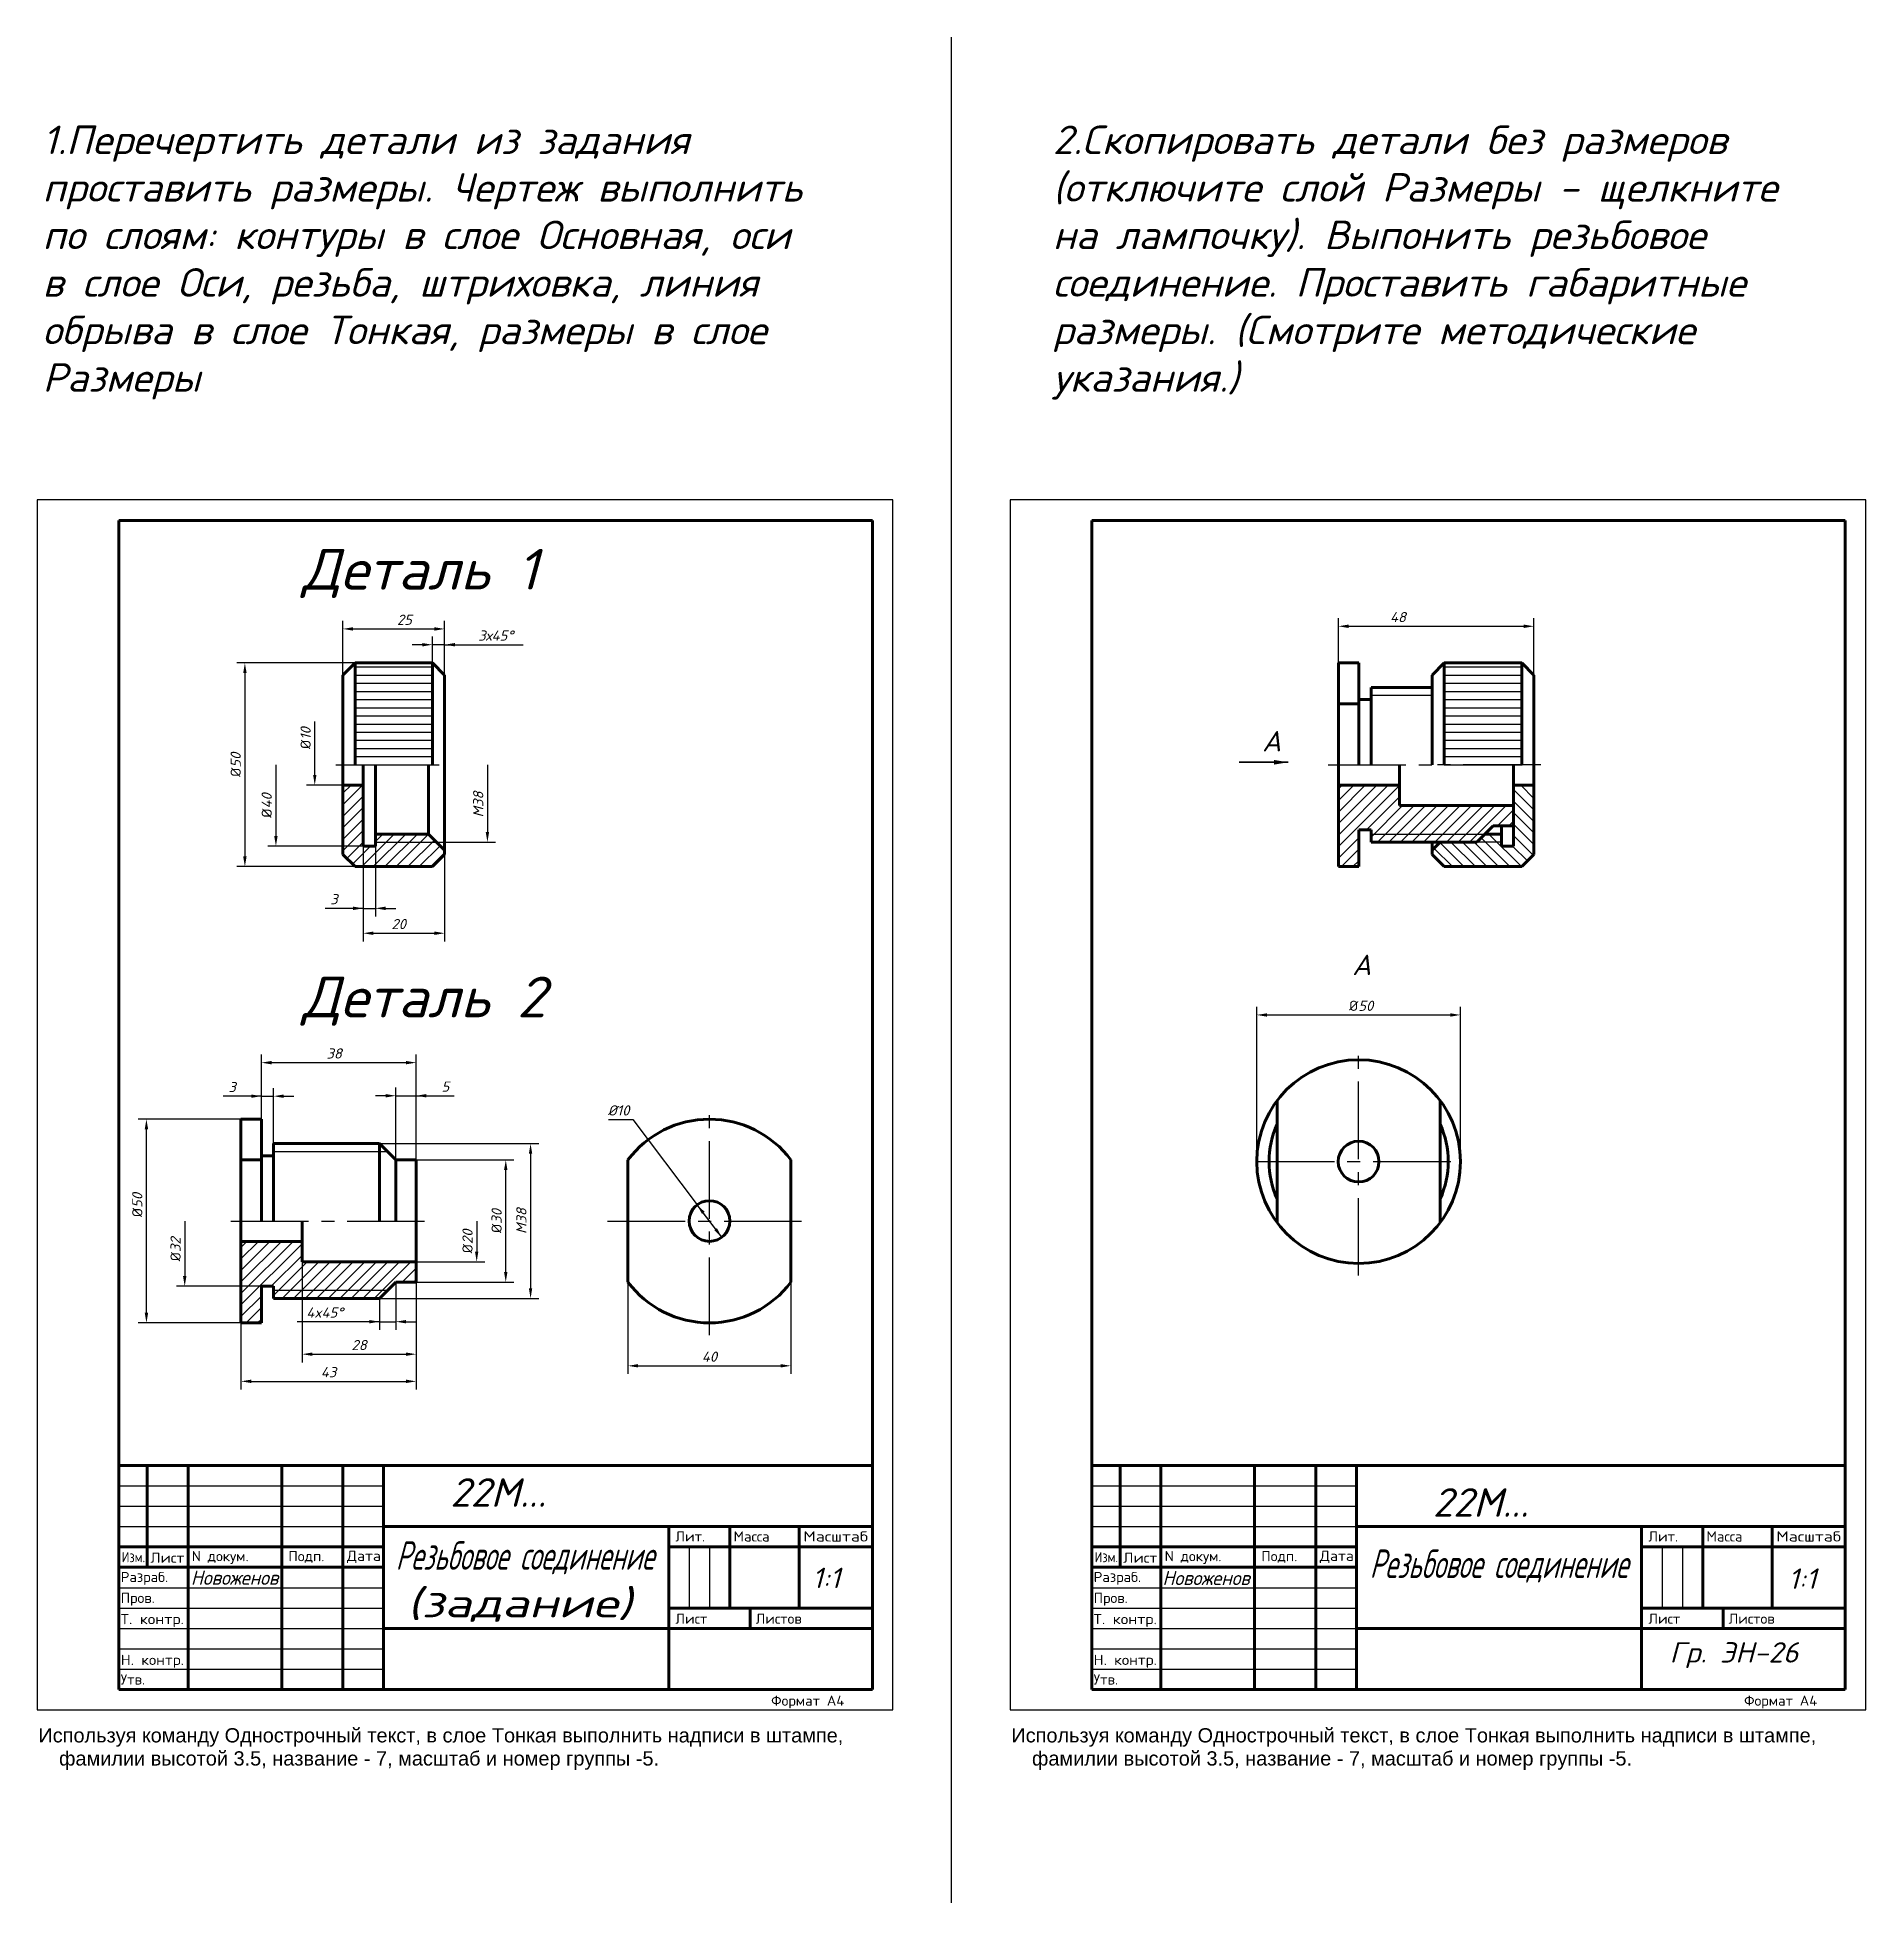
# Model space of a CAD drawing. Header units: millimetres. Extents: x 0 to 449, y -47 to 411.
import ezdxf
from ezdxf.enums import TextEntityAlignment as Align

# ---------------------------------------------------------------- set-up
doc = ezdxf.new("R2010")
doc.units = ezdxf.units.MM
doc.linetypes.add('CENTER2', pattern=[28.575, 19.05, -3.175, 3.175, -3.175])
for name, color, linetype, lineweight in [('Оси', 2, 'CENTER2', 30), ('Основная', 3, 'Continuous', 80), ('Размеры', 6, 'Continuous', 30), ('Тонкая', 1, 'Continuous', 30)]:
    doc.layers.add(name, color=color, linetype=linetype, lineweight=lineweight)
doc.styles.add('15', font='simplex.shx', dxfattribs={"oblique": 15})
doc.styles.get("Standard").update_dxf_attribs({"font": 'arial.ttf'})
doc.styles.add('наклон', font='simplex.shx', dxfattribs={"oblique": 15})
doc.styles.add('прям', font='simplex.shx')
doc.dimstyles.new('123', dxfattribs={"dimtxt": 2.5, "dimasz": 3.5, "dimexe": 2, "dimexo": 0, "dimgap": 1, "dimtad": 1, "dimtxsty": '15', "dimcen": 2.5, "dimadec": 0, "dimazin": 0, "dimtfac": 1, "dimtmove": 0, "dimatfit": 2, "dimfxl": 1, "dimarcsym": 0})
doc.dimstyles.new('разм', dxfattribs={"dimtxt": 2.5, "dimasz": 2.5, "dimexe": 2, "dimexo": 0, "dimgap": 1, "dimtad": 1, "dimdec": 1, "dimtxsty": 'наклон', "dimcen": 2.5, "dimadec": 0, "dimazin": 0, "dimtfac": 1, "dimtdec": 1, "dimtmove": 0, "dimatfit": 2, "dimfxl": 1, "dimarcsym": 0})
doc.dimstyles.new('разм$3', dxfattribs={"dimtxt": 2.5, "dimasz": 2.5, "dimexe": 2, "dimexo": 0, "dimgap": 1, "dimtad": 1, "dimtoh": 1, "dimdec": 1, "dimtxsty": 'наклон', "dimcen": 2.5, "dimadec": 0, "dimazin": 0, "dimtfac": 1, "dimtdec": 1, "dimtmove": 0, "dimatfit": 2, "dimfxl": 1, "dimarcsym": 0})

# ---------------------------------------------------------------- blocks, each defined once
blk = doc.blocks.new('*D4')
at = {"layer": 'Defpoints', "color": 0}
for p in [(100, 265.35), (75, 254), (100, 254)]:
    blk.add_point(p, dxfattribs=at)
at = {"layer": 'Размеры', "color": 0, "lineweight": -2}
for p, q in [((75, 254), (75, 267.35)), ((100, 254), (100, 267.35)), ((77.5, 265.35), (97.5, 265.35))]:
    blk.add_line(p, q, dxfattribs=at)
at = {"layer": 'Размеры', "color": 0}
for points in [[(77.5, 265.76), (77.5, 264.93), (75, 265.35)], [(97.5, 264.93), (97.5, 265.76), (100, 265.35)]]:
    blk.add_solid(points, dxfattribs=at)
at = {"layer": 'Размеры', "color": 0, "insert": (90.12, 267.6), "char_height": 2.5, "attachment_point": 5, "style": 'наклон'}
blk.add_mtext('25', dxfattribs=at)
blk = doc.blocks.new('*D8')
at = {"layer": 'Defpoints', "color": 0}
for p in [(97, 261.47), (97, 257), (100, 254)]:
    blk.add_point(p, dxfattribs=at)
at = {"layer": 'Размеры', "color": 0, "lineweight": -2}
for p, q in [((94.5, 261.47), (92, 261.47)), ((97, 257), (97, 263.47)), ((100, 261.47), (97, 261.47)), ((100, 254), (100, 263.47)), ((100, 261.47), (119.31, 261.47)), ((102.5, 261.47), (105, 261.47))]:
    blk.add_line(p, q, dxfattribs=at)
at = {"layer": 'Размеры', "color": 0}
for points in [[(94.5, 261.05), (94.5, 261.88), (97, 261.47)], [(102.5, 261.88), (102.5, 261.05), (100, 261.47)]]:
    blk.add_solid(points, dxfattribs=at)
at = {"layer": 'Размеры', "color": 0, "insert": (112.55, 263.72), "char_height": 2.5, "attachment_point": 5, "style": 'наклон'}
blk.add_mtext('3х45%%d', dxfattribs=at)
blk = doc.blocks.new('*D11')
at = {"layer": 'Defpoints', "color": 0}
for p in [(78, 257), (50.96, 207), (78, 207)]:
    blk.add_point(p, dxfattribs=at)
at = {"layer": 'Размеры', "color": 0, "lineweight": -2}
for p, q in [((78, 257), (48.96, 257)), ((50.96, 254.5), (50.96, 209.5)), ((78, 207), (48.96, 207))]:
    blk.add_line(p, q, dxfattribs=at)
at = {"layer": 'Размеры', "color": 0}
for points in [[(51.38, 254.5), (50.54, 254.5), (50.96, 257)], [(50.54, 209.5), (51.38, 209.5), (50.96, 207)]]:
    blk.add_solid(points, dxfattribs=at)
at = {"layer": 'Размеры', "color": 0, "insert": (48.71, 232), "char_height": 2.5, "attachment_point": 5, "rotation": 90, "style": 'наклон'}
blk.add_mtext('{\\Q0;%%C}50', dxfattribs=at)
blk = doc.blocks.new('*D13')
at = {"layer": 'Defpoints', "color": 0}
for p in [(68.11, 232), (75, 232), (75, 227)]:
    blk.add_point(p, dxfattribs=at)
at = {"layer": 'Размеры', "color": 0, "lineweight": -2}
for p, q in [((68.11, 232), (68.11, 242.59)), ((68.11, 229.5), (68.11, 232)), ((75, 227), (66.11, 227))]:
    blk.add_line(p, q, dxfattribs=at)
at = {"layer": 'Размеры', "color": 0}
blk.add_solid([(67.7, 229.5), (68.53, 229.5), (68.11, 227)], dxfattribs=at)
at = {"layer": 'Размеры', "color": 0, "insert": (65.86, 238.54), "char_height": 2.5, "attachment_point": 5, "rotation": 90, "style": 'наклон'}
blk.add_mtext('{\\Q0;%%C}10', dxfattribs=at)
blk = doc.blocks.new('_None')
blk = doc.blocks.new('*D14')
at = {"layer": 'Defpoints', "color": 0}
for p in [(80, 232), (58.57, 212), (80, 212)]:
    blk.add_point(p, dxfattribs=at)
at = {"layer": 'Размеры', "color": 0, "lineweight": -2}
for p, q in [((58.57, 232), (58.57, 214.5)), ((80, 212), (56.57, 212))]:
    blk.add_line(p, q, dxfattribs=at)
at = {"layer": 'Размеры', "color": 0}
blk.add_solid([(58.16, 214.5), (58.99, 214.5), (58.57, 212)], dxfattribs=at)
at = {"layer": 'Размеры', "color": 0, "insert": (56.32, 222), "char_height": 2.5, "attachment_point": 5, "rotation": 90, "style": 'наклон'}
blk.add_mtext('{\\Q0;%%C}40', dxfattribs=at)
blk = doc.blocks.new('*D20')
at = {"layer": 'Defpoints', "color": 0}
for p in [(80, 212), (83, 212), (83, 196.76)]:
    blk.add_point(p, dxfattribs=at)
at = {"layer": 'Размеры', "color": 0, "lineweight": -2}
for p, q in [((80, 212), (80, 194.76)), ((83, 212), (83, 194.76)), ((80, 196.76), (70.66, 196.76)), ((77.5, 196.76), (75, 196.76)), ((80, 196.76), (83, 196.76)), ((85.5, 196.76), (88, 196.76))]:
    blk.add_line(p, q, dxfattribs=at)
at = {"layer": 'Размеры', "color": 0}
for points in [[(77.5, 196.34), (77.5, 197.18), (80, 196.76)], [(85.5, 197.18), (85.5, 196.34), (83, 196.76)]]:
    blk.add_solid(points, dxfattribs=at)
at = {"layer": 'Размеры', "color": 0, "insert": (72.83, 199.01), "char_height": 2.5, "attachment_point": 5, "style": 'наклон'}
blk.add_mtext('3', dxfattribs=at)
blk = doc.blocks.new('*D23')
at = {"layer": 'Defpoints', "color": 0}
for p in [(80, 212), (100, 212), (100, 190.65)]:
    blk.add_point(p, dxfattribs=at)
at = {"layer": 'Размеры', "color": 0, "lineweight": -2}
for p, q in [((80, 212), (80, 188.65)), ((100, 212), (100, 188.65)), ((82.5, 190.65), (97.5, 190.65))]:
    blk.add_line(p, q, dxfattribs=at)
at = {"layer": 'Размеры', "color": 0}
for points in [[(82.5, 191.06), (82.5, 190.23), (80, 190.65)], [(97.5, 190.23), (97.5, 191.06), (100, 190.65)]]:
    blk.add_solid(points, dxfattribs=at)
at = {"layer": 'Размеры', "color": 0, "insert": (88.71, 192.9), "char_height": 2.5, "attachment_point": 5, "style": 'наклон'}
blk.add_mtext('20', dxfattribs=at)
blk = doc.blocks.new('*D26')
at = {"layer": 'Defpoints', "color": 0}
for p in [(97, 232), (97, 213), (110.49, 213)]:
    blk.add_point(p, dxfattribs=at)
at = {"layer": 'Размеры', "color": 0, "lineweight": -2}
for p, q in [((110.49, 232), (110.49, 215.5)), ((97, 213), (112.49, 213))]:
    blk.add_line(p, q, dxfattribs=at)
at = {"layer": 'Размеры', "color": 0}
blk.add_solid([(110.08, 215.5), (110.91, 215.5), (110.49, 213)], dxfattribs=at)
at = {"layer": 'Размеры', "color": 0, "insert": (108.24, 222.26), "char_height": 2.5, "attachment_point": 5, "rotation": 90, "style": 'наклон'}
blk.add_mtext('M38', dxfattribs=at)
blk = doc.blocks.new('*D34')
at = {"layer": 'Defpoints', "color": 0}
for p in [(26.79, 145), (50, 145), (50, 95)]:
    blk.add_point(p, dxfattribs=at)
at = {"layer": 'Размеры', "color": 0, "lineweight": -2}
for p, q in [((50, 145), (24.79, 145)), ((26.79, 97.5), (26.79, 142.5)), ((50, 95), (24.79, 95))]:
    blk.add_line(p, q, dxfattribs=at)
at = {"layer": 'Размеры', "color": 0}
for points in [[(27.21, 142.5), (26.37, 142.5), (26.79, 145)], [(26.37, 97.5), (27.21, 97.5), (26.79, 95)]]:
    blk.add_solid(points, dxfattribs=at)
at = {"layer": 'Размеры', "color": 0, "insert": (24.54, 123.93), "char_height": 2.5, "attachment_point": 5, "rotation": 90, "style": 'наклон'}
blk.add_mtext('{\\Q0;%%C}50', dxfattribs=at)
blk = doc.blocks.new('*D40')
at = {"layer": 'Defpoints', "color": 0}
for p in [(50, 120), (36.19, 104), (55, 104)]:
    blk.add_point(p, dxfattribs=at)
at = {"layer": 'Размеры', "color": 0, "lineweight": -2}
for p, q in [((36.19, 120), (36.19, 106.5)), ((55, 104), (34.19, 104))]:
    blk.add_line(p, q, dxfattribs=at)
at = {"layer": 'Размеры', "color": 0}
blk.add_solid([(35.77, 106.5), (36.61, 106.5), (36.19, 104)], dxfattribs=at)
at = {"layer": 'Размеры', "color": 0, "insert": (33.94, 113.06), "char_height": 2.5, "attachment_point": 5, "rotation": 90, "style": 'наклон'}
blk.add_mtext('{\\Q0;%%C}32', dxfattribs=at)
blk = doc.blocks.new('*D43')
at = {"layer": 'Defpoints', "color": 0}
for p in [(93, 158.88), (55, 145), (93, 135)]:
    blk.add_point(p, dxfattribs=at)
at = {"layer": 'Размеры', "color": 0, "lineweight": -2}
for p, q in [((55, 145), (55, 160.88)), ((93, 135), (93, 160.88)), ((57.5, 158.88), (90.5, 158.88))]:
    blk.add_line(p, q, dxfattribs=at)
at = {"layer": 'Размеры', "color": 0}
for points in [[(57.5, 159.3), (57.5, 158.46), (55, 158.88)], [(90.5, 158.46), (90.5, 159.3), (93, 158.88)]]:
    blk.add_solid(points, dxfattribs=at)
at = {"layer": 'Размеры', "color": 0, "insert": (72.88, 161.13), "char_height": 2.5, "attachment_point": 5, "style": 'наклон'}
blk.add_mtext('38', dxfattribs=at)
blk = doc.blocks.new('*D46')
at = {"layer": 'Defpoints', "color": 0}
for p in [(58, 150.65), (55, 136), (58, 136)]:
    blk.add_point(p, dxfattribs=at)
at = {"layer": 'Размеры', "color": 0, "lineweight": -2}
for p, q in [((55, 136), (55, 152.65)), ((58, 136), (58, 152.65)), ((55, 150.65), (45.66, 150.65)), ((52.5, 150.65), (50, 150.65)), ((55, 150.65), (58, 150.65)), ((60.5, 150.65), (63, 150.65))]:
    blk.add_line(p, q, dxfattribs=at)
at = {"layer": 'Размеры', "color": 0}
for points in [[(52.5, 150.23), (52.5, 151.06), (55, 150.65)], [(60.5, 151.06), (60.5, 150.23), (58, 150.65)]]:
    blk.add_solid(points, dxfattribs=at)
at = {"layer": 'Размеры', "color": 0, "insert": (47.83, 152.9), "char_height": 2.5, "attachment_point": 5, "style": 'наклон'}
blk.add_mtext('3', dxfattribs=at)
blk = doc.blocks.new('*D49')
at = {"layer": 'Defpoints', "color": 0}
for p in [(93, 150.75), (88, 135), (93, 135)]:
    blk.add_point(p, dxfattribs=at)
at = {"layer": 'Размеры', "color": 0, "lineweight": -2}
for p, q in [((88, 135), (88, 152.75)), ((93, 135), (93, 152.75)), ((85.5, 150.75), (83, 150.75)), ((88, 150.75), (93, 150.75)), ((93, 150.75), (102.34, 150.75)), ((95.5, 150.75), (98, 150.75))]:
    blk.add_line(p, q, dxfattribs=at)
at = {"layer": 'Размеры', "color": 0}
for points in [[(85.5, 150.34), (85.5, 151.17), (88, 150.75)], [(95.5, 151.17), (95.5, 150.34), (93, 150.75)]]:
    blk.add_solid(points, dxfattribs=at)
at = {"layer": 'Размеры', "color": 0, "insert": (100.17, 153), "char_height": 2.5, "attachment_point": 5, "style": 'наклон'}
blk.add_mtext('5', dxfattribs=at)
blk = doc.blocks.new('*D50')
at = {"layer": 'Defpoints', "color": 0}
for p in [(93, 135), (115, 135), (93, 105)]:
    blk.add_point(p, dxfattribs=at)
at = {"layer": 'Размеры', "color": 0, "lineweight": -2}
for p, q in [((93, 135), (117, 135)), ((115, 107.5), (115, 132.5)), ((93, 105), (117, 105))]:
    blk.add_line(p, q, dxfattribs=at)
at = {"layer": 'Размеры', "color": 0}
for points in [[(115.42, 132.5), (114.58, 132.5), (115, 135)], [(114.58, 107.5), (115.42, 107.5), (115, 105)]]:
    blk.add_solid(points, dxfattribs=at)
at = {"layer": 'Размеры', "color": 0, "insert": (112.75, 120), "char_height": 2.5, "attachment_point": 5, "rotation": 90, "style": 'наклон'}
blk.add_mtext('{\\Q0;%%C}30', dxfattribs=at)
blk = doc.blocks.new('*D51')
at = {"layer": 'Defpoints', "color": 0}
for p in [(84, 139), (84, 101), (121.09, 101)]:
    blk.add_point(p, dxfattribs=at)
at = {"layer": 'Размеры', "color": 0, "lineweight": -2}
for p, q in [((84, 139), (123.09, 139)), ((121.09, 136.5), (121.09, 103.5)), ((84, 101), (123.09, 101))]:
    blk.add_line(p, q, dxfattribs=at)
at = {"layer": 'Размеры', "color": 0}
for points in [[(121.5, 136.5), (120.67, 136.5), (121.09, 139)], [(120.67, 103.5), (121.5, 103.5), (121.09, 101)]]:
    blk.add_solid(points, dxfattribs=at)
at = {"layer": 'Размеры', "color": 0, "insert": (118.84, 120), "char_height": 2.5, "attachment_point": 5, "rotation": 90, "style": 'наклон'}
blk.add_mtext('M38', dxfattribs=at)
blk = doc.blocks.new('*D52')
at = {"layer": 'Defpoints', "color": 0}
for p in [(93, 120), (93, 110), (107.86, 110)]:
    blk.add_point(p, dxfattribs=at)
at = {"layer": 'Размеры', "color": 0, "lineweight": -2}
for p, q in [((107.86, 120), (107.86, 112.5)), ((93, 110), (109.86, 110))]:
    blk.add_line(p, q, dxfattribs=at)
at = {"layer": 'Размеры', "color": 0}
blk.add_solid([(107.44, 112.5), (108.27, 112.5), (107.86, 110)], dxfattribs=at)
at = {"layer": 'Размеры', "color": 0, "insert": (105.61, 115), "char_height": 2.5, "attachment_point": 5, "rotation": 90, "style": 'наклон'}
blk.add_mtext('{\\Q0;%%C}20', dxfattribs=at)
blk = doc.blocks.new('*D53')
at = {"layer": 'Defpoints', "color": 0}
for p in [(93, 105), (50, 95), (93, 80.65)]:
    blk.add_point(p, dxfattribs=at)
at = {"layer": 'Размеры', "color": 0, "lineweight": -2}
for p, q in [((93, 105), (93, 78.65)), ((50, 95), (50, 78.65)), ((52.5, 80.65), (90.5, 80.65))]:
    blk.add_line(p, q, dxfattribs=at)
at = {"layer": 'Размеры', "color": 0}
for points in [[(52.5, 81.07), (52.5, 80.23), (50, 80.65)], [(90.5, 80.23), (90.5, 81.07), (93, 80.65)]]:
    blk.add_solid(points, dxfattribs=at)
at = {"layer": 'Размеры', "color": 0, "insert": (71.5, 82.9), "char_height": 2.5, "attachment_point": 5, "style": 'наклон'}
blk.add_mtext('43', dxfattribs=at)
blk = doc.blocks.new('*D54')
at = {"layer": 'Defpoints', "color": 0}
for p in [(65, 110), (93, 110), (93, 87.31)]:
    blk.add_point(p, dxfattribs=at)
at = {"layer": 'Размеры', "color": 0, "lineweight": -2}
for p, q in [((65, 110), (65, 85.31)), ((93, 110), (93, 85.31)), ((67.5, 87.31), (90.5, 87.31))]:
    blk.add_line(p, q, dxfattribs=at)
at = {"layer": 'Размеры', "color": 0}
for points in [[(67.5, 87.73), (67.5, 86.9), (65, 87.31)], [(90.5, 86.9), (90.5, 87.73), (93, 87.31)]]:
    blk.add_solid(points, dxfattribs=at)
at = {"layer": 'Размеры', "color": 0, "insert": (79, 89.56), "char_height": 2.5, "attachment_point": 5, "style": 'наклон'}
blk.add_mtext('28', dxfattribs=at)
blk = doc.blocks.new('*D55')
at = {"layer": 'Defpoints', "color": 0}
for p in [(84, 101), (88, 105), (88, 95.29)]:
    blk.add_point(p, dxfattribs=at)
at = {"layer": 'Размеры', "color": 0, "lineweight": -2}
for p, q in [((84, 101), (84, 93.29)), ((88, 105), (88, 93.29)), ((84, 95.29), (63.83, 95.29)), ((81.5, 95.29), (79, 95.29)), ((84, 95.29), (88, 95.29)), ((90.5, 95.29), (93, 95.29))]:
    blk.add_line(p, q, dxfattribs=at)
at = {"layer": 'Размеры', "color": 0}
for points in [[(81.5, 94.88), (81.5, 95.71), (84, 95.29)], [(90.5, 95.71), (90.5, 94.88), (88, 95.29)]]:
    blk.add_solid(points, dxfattribs=at)
at = {"layer": 'Размеры', "color": 0, "insert": (70.58, 97.54), "char_height": 2.5, "attachment_point": 5, "style": 'наклон'}
blk.add_mtext('4x45%%d', dxfattribs=at)
blk = doc.blocks.new('*D56')
at = {"layer": 'Размеры', "color": 0, "lineweight": -2}
for p, q in [((140.2, 144.9), (146.17, 144.9)), ((146.17, 144.9), (161.98, 123.99)), ((168.02, 116.01), (161.98, 123.99)), ((168.02, 116.01), (163.49, 121.99))]:
    blk.add_line(p, q, dxfattribs=at)
at = {"layer": 'Размеры', "color": 0}
for points in [[(163.82, 122.25), (163.16, 121.74), (161.98, 123.99)], [(166.18, 117.75), (166.84, 118.26), (168.02, 116.01)]]:
    blk.add_solid(points, dxfattribs=at)
at = {"layer": 'Размеры', "color": 0, "insert": (142.69, 147.15), "char_height": 2.5, "attachment_point": 5, "style": 'наклон'}
blk.add_mtext('%%c10', dxfattribs=at)
blk = doc.blocks.new('*D58')
at = {"layer": 'Defpoints', "color": 0}
for p in [(145, 105), (185, 105), (185, 84.46)]:
    blk.add_point(p, dxfattribs=at)
at = {"layer": 'Размеры', "color": 0, "lineweight": -2}
for p, q in [((145, 105), (145, 82.46)), ((185, 105), (185, 82.46)), ((147.5, 84.46), (182.5, 84.46))]:
    blk.add_line(p, q, dxfattribs=at)
at = {"layer": 'Размеры', "color": 0}
for points in [[(147.5, 84.88), (147.5, 84.05), (145, 84.46)], [(182.5, 84.05), (182.5, 84.88), (185, 84.46)]]:
    blk.add_solid(points, dxfattribs=at)
at = {"layer": 'Размеры', "color": 0, "insert": (165, 86.71), "char_height": 2.5, "attachment_point": 5, "style": 'наклон'}
blk.add_mtext('40', dxfattribs=at)
blk = doc.blocks.new('*D61')
at = {"layer": 'Defpoints', "color": 0}
for p in [(367.4, 266), (319.4, 257), (367.4, 254)]:
    blk.add_point(p, dxfattribs=at)
at = {"layer": 'Размеры', "color": 0, "lineweight": -2}
for p, q in [((319.4, 257), (319.4, 268)), ((321.9, 266), (364.9, 266)), ((367.4, 254), (367.4, 268))]:
    blk.add_line(p, q, dxfattribs=at)
at = {"layer": 'Размеры', "color": 0}
for points in [[(321.9, 266.42), (321.9, 265.58), (319.4, 266)], [(364.9, 265.58), (364.9, 266.42), (367.4, 266)]]:
    blk.add_solid(points, dxfattribs=at)
at = {"layer": 'Размеры', "color": 0, "insert": (334.03, 268.25), "char_height": 2.5, "attachment_point": 5, "style": 'наклон'}
blk.add_mtext('48', dxfattribs=at)
blk = doc.blocks.new('*D66')
at = {"layer": 'Defpoints', "color": 0}
for p in [(349.36, 170.59), (299.36, 134.59), (349.36, 134.59)]:
    blk.add_point(p, dxfattribs=at)
at = {"layer": 'Размеры', "color": 0, "lineweight": -2}
for p, q in [((299.36, 134.59), (299.36, 172.59)), ((301.86, 170.59), (346.86, 170.59)), ((349.36, 134.59), (349.36, 172.59))]:
    blk.add_line(p, q, dxfattribs=at)
at = {"layer": 'Размеры', "color": 0}
for points in [[(301.86, 171), (301.86, 170.17), (299.36, 170.59)], [(346.86, 170.17), (346.86, 171), (349.36, 170.59)]]:
    blk.add_solid(points, dxfattribs=at)
at = {"layer": 'Размеры', "color": 0, "insert": (324.99, 172.84), "char_height": 2.5, "attachment_point": 5, "style": 'наклон'}
blk.add_mtext('{\\Q0;%%C}50', dxfattribs=at)

msp = doc.modelspace()

# ---------------------------------------------------------------- hatches: boundary and pattern name
at = {"layer": 'Тонкая'}
h = msp.add_hatch(dxfattribs=at)
h.set_pattern_fill('', color=256, scale=2, pattern_type=0)
h.set_pattern_definition([(0, (30, -18), (0, 2), [])])
edge = h.paths.add_edge_path()
edge.add_line((78, 257), (78, 232))
edge.add_line((78, 257), (97, 257))
edge.add_line((97, 257), (97, 232))
edge.add_line((78, 232), (97, 232))
h = msp.add_hatch(dxfattribs=at)
h.set_pattern_fill('', color=256, scale=2, angle=180, pattern_type=0)
h.set_pattern_definition([(0, (322.3972, -18), (0, 2), [])])
edge = h.paths.add_edge_path()
edge.add_line((364.4, 257), (345.4, 257))
edge.add_line((364.4, 257), (364.4, 232))
edge.add_line((364.4, 232), (345.4, 232))
edge.add_line((345.4, 257), (345.4, 232))
h = msp.add_hatch(dxfattribs=at)
h.set_pattern_fill('', color=256, scale=2, angle=45, pattern_type=0)
h.set_pattern_definition([(45, (30, -18), (-1.414214, 1.414214), [])])
edge = h.paths.add_edge_path()
edge.add_line((100, 210), (97, 207))
edge.add_line((97, 207), (78, 207))
edge.add_line((78, 207), (75, 210))
edge.add_line((75, 210), (75, 227))
edge.add_line((75, 227), (80, 227))
edge.add_line((80, 227), (80, 212))
edge.add_line((80, 212), (83, 212))
edge.add_line((83, 212), (83, 213))
edge.add_line((83, 213), (98, 213))
edge.add_line((98, 213), (100, 211))
edge.add_line((100, 210), (100, 211))
edge = h.paths.add_edge_path()
edge.add_line((96, 215), (98, 213))
edge.add_line((83, 213), (98, 213))
edge.add_line((83, 213), (83, 215))
edge.add_line((83, 215), (96, 215))
h = msp.add_hatch(dxfattribs=at)
h.set_pattern_fill('', color=256, scale=2, angle=45, pattern_type=0)
h.set_pattern_definition([(45, (0, 0), (-1.414214, 1.414214), [])])
h.paths.add_polyline_path([(319.4, 227), (334.4, 227), (334.4, 222), (362.4, 222), (362.4, 217), (359.4, 217), (357.4, 217), (355.4, 215), (327.4, 215), (327.4, 216), (324.4, 216), (324.4, 207), (319.4, 207)])
h.paths.add_polyline_path([(344.4, 213), (342.4, 213), (327.4, 213), (327.4, 215), (355.4, 215), (353.4, 213)])
h = msp.add_hatch(dxfattribs=at)
h.set_pattern_fill('', color=256, scale=2, angle=135, pattern_type=0)
h.set_pattern_definition([(135, (0, 0), (-1.414214, -1.414214), [])])
h.paths.add_polyline_path([(362.4, 217), (362.4, 222), (362.4, 227), (367.4, 227), (367.4, 210), (364.4, 207), (345.4, 207), (342.4, 210), (342.4, 211), (344.4, 213), (353.4, 213), (359.4, 213), (359.4, 212), (362.4, 212)])
h.paths.add_polyline_path([(359.4, 215), (359.4, 213), (353.4, 213), (355.4, 215)])
h = msp.add_hatch(dxfattribs=at)
h.set_pattern_fill('', color=256, scale=2, angle=45, pattern_type=0)
h.set_pattern_definition([(45, (-25, -35), (-1.414214, 1.414214), [])])
edge = h.paths.add_edge_path()
edge.add_line((50, 115), (50, 95))
edge.add_line((50, 115), (65, 115))
edge.add_line((65, 110), (65, 115))
edge.add_line((93, 110), (65, 110))
edge.add_line((93, 110), (93, 105))
edge.add_line((93, 105), (88, 105))
edge.add_line((88, 105), (84, 101))
edge.add_line((84, 101), (58, 101))
edge.add_line((58, 104), (58, 101))
edge.add_line((58, 104), (55, 104))
edge.add_line((55, 104), (55, 95))
edge.add_line((50, 95), (55, 95))

# ---------------------------------------------------------------- linework, layer by layer
at = {"layer": 'Оси'}
for p, q in [((73.29, 232), (101.67, 232)), ((316.91, 232), (364.48, 232)), ((369.11, 232), (340.73, 232)), ((324.36, 106.59), (324.36, 162.59)), ((165, 92), (165, 148)), ((299.36, 134.59), (349.36, 134.59)), ((47.52, 120), (95.08, 120)), ((140, 120), (190, 120))]:
    msp.add_line(p, q, dxfattribs=at)
at = {"layer": 'Основная'}
for p, q in [((205, 292), (20, 292)), ((20, 292), (20, 5)), ((205, 5), (205, 292)), ((443.84, 292), (258.84, 292)), ((258.84, 292), (258.84, 5)), ((443.84, 5), (443.84, 292)), ((75, 254), (78, 257)), ((78, 257), (97, 257)), ((78, 257), (78, 232)), ((100, 254), (97, 257)), ((97, 257), (97, 232)), ((319.4, 257), (319.4, 207)), ((319.4, 257), (324.4, 257)), ((324.4, 257), (324.4, 232)), ((342.4, 254), (345.4, 257)), ((364.4, 257), (345.4, 257)), ((345.4, 257), (345.4, 232)), ((367.4, 254), (364.4, 257)), ((364.4, 257), (364.4, 232)), ((75, 210), (75, 254)), ((100, 254), (100, 210)), ((342.4, 254), (342.4, 232)), ((367.4, 210), (367.4, 254)), ((327.4, 248), (324.4, 248)), ((327.4, 251), (327.4, 248)), ((342.4, 251), (327.4, 251)), ((327.4, 232), (327.4, 248)), ((319.4, 247), (324.4, 247)), ((80, 227), (80, 232)), ((83, 212), (83, 232)), ((96, 215), (96, 232)), ((334.4, 222), (334.4, 232)), ((362.4, 232), (362.4, 217)), ((362.4, 227), (362.4, 232)), ((75, 227), (80, 227)), ((80, 227), (80, 212)), ((319.4, 227), (334.4, 227)), ((367.4, 227), (362.4, 227)), ((362.4, 227), (362.4, 212)), ((362.4, 222), (334.4, 222)), ((324.4, 216), (324.4, 207)), ((327.4, 216), (324.4, 216)), ((327.4, 216), (327.4, 213)), ((357.4, 217), (353.4, 213)), ((362.4, 217), (357.4, 217)), ((359.4, 212), (359.4, 217)), ((80, 212), (83, 212)), ((83, 215), (96, 215)), ((96, 215), (100, 211)), ((100, 210), (100, 214)), ((353.4, 213), (327.4, 213)), ((342.4, 210), (342.4, 213)), ((344.4, 213), (342.4, 211)), ((342.4, 213), (342.4, 210)), ((359.4, 215), (355.4, 215)), ((362.4, 212), (359.4, 212)), ((78, 207), (75, 210)), ((97, 207), (78, 207)), ((100, 210), (97, 207)), ((319.4, 207), (324.4, 207)), ((342.4, 210), (345.4, 207)), ((345.4, 207), (364.4, 207)), ((364.4, 207), (367.4, 210)), ((304.36, 119.59), (304.36, 149.59)), ((344.36, 119.59), (344.36, 149.59)), ((50, 145), (50, 95)), ((50, 145), (55, 145)), ((55, 145), (55, 120)), ((58, 139), (58, 136)), ((84, 139), (58, 139)), ((88, 135), (84, 139)), ((84, 139), (84, 120)), ((50, 135), (55, 135)), ((58, 136), (55, 136)), ((58, 120), (58, 136)), ((93, 135), (88, 135)), ((88, 135), (88, 120)), ((93, 135), (93, 105)), ((145, 105), (145, 135)), ((185, 105), (185, 135)), ((65, 110), (65, 120)), ((50, 115), (65, 115)), ((93, 110), (65, 110)), ((55, 104), (55, 95)), ((58, 104), (55, 104)), ((58, 104), (58, 101)), ((84, 101), (58, 101)), ((88, 105), (84, 101)), ((93, 105), (88, 105)), ((50, 95), (55, 95)), ((20, 60), (205, 60)), ((27, 60), (27, 35)), ((37, 60), (37, 5)), ((60, 60), (60, 5)), ((75, 60), (75, 5)), ((85, 60), (85, 5)), ((258.84, 60), (443.84, 60)), ((265.84, 60), (265.84, 35)), ((275.84, 60), (275.84, 5)), ((298.84, 60), (298.84, 5)), ((313.84, 60), (313.84, 5)), ((323.84, 60), (323.84, 5)), ((85, 45), (205, 45)), ((155, 5), (155, 45)), ((170, 45), (170, 25)), ((187, 45), (187, 25)), ((323.84, 45), (443.84, 45)), ((393.84, 5), (393.84, 45)), ((408.84, 45), (408.84, 25)), ((425.84, 45), (425.84, 25)), ((20, 40), (85, 40)), ((155, 40), (205, 40)), ((258.84, 40), (323.84, 40)), ((393.84, 40), (443.84, 40)), ((20, 35), (85, 35)), ((258.84, 35), (323.84, 35)), ((170, 25), (155, 25)), ((170, 25), (205, 25)), ((175, 20), (175, 25)), ((408.84, 25), (393.84, 25)), ((408.84, 25), (443.84, 25)), ((413.84, 20), (413.84, 25)), ((85, 20), (205, 20)), ((323.84, 20), (443.84, 20)), ((20, 5), (205, 5)), ((258.84, 5), (443.84, 5))]:
    msp.add_line(p, q, dxfattribs=at)
for centre, radius in [((324.36, 134.59), 25), ((324.36, 134.59), 5), ((165, 120), 5)]:
    msp.add_circle(centre, radius, dxfattribs=at)
for centre, radius, start, end in [((165, 120), 25, 36.8699, 143.1301), ((324.36, 134.59), 22, 155.38, 204.62), ((324.36, 134.59), 22, 335.38, 24.62), ((165, 120), 25, 216.8699, 323.1301)]:
    msp.add_arc(centre, radius, start, end, dxfattribs=at)
at = {"layer": 'Тонкая'}
for p, q in [((224.42, -47.33), (224.42, 410.57)), ((210, 297), (0, 297)), ((0, 297), (0, 0)), ((210, 0), (210, 297)), ((448.84, 297), (238.84, 297)), ((238.84, 297), (238.84, 0)), ((448.84, 0), (448.84, 297)), ((342.4, 249), (327.4, 249)), ((357.4, 217), (357.4, 217)), ((83, 213), (98, 213)), ((327.4, 215), (355.4, 215)), ((359.4, 213), (353.4, 213)), ((86, 137), (58, 137)), ((58, 103), (86, 103)), ((88, 105), (88, 105)), ((20, 55), (85, 55)), ((258.84, 55), (323.84, 55)), ((20, 50), (85, 50)), ((258.84, 50), (323.84, 50)), ((20, 45), (85, 45)), ((258.84, 45), (323.84, 45)), ((160, 40), (160, 25)), ((165, 40), (165, 25)), ((398.84, 40), (398.84, 25)), ((403.84, 40), (403.84, 25)), ((20, 30), (85, 30)), ((258.84, 30), (323.84, 30)), ((20, 25), (85, 25)), ((258.84, 25), (323.84, 25)), ((20, 20), (85, 20)), ((258.84, 20), (323.84, 20)), ((20, 15), (85, 15)), ((258.84, 15), (323.84, 15)), ((20, 10), (85, 10)), ((258.84, 10), (323.84, 10)), ((0, 0), (210, 0)), ((238.84, 0), (448.84, 0))]:
    msp.add_line(p, q, dxfattribs=at)

# ---------------------------------------------------------------- texts
at = {"layer": 'Тонкая', "oblique": 15}
for s, height, style, p in [('Деталь 1', 10, 'наклон', (65, 275)), ('А', 5, '15', (300.67, 235.28)), ('А', 5, '15', (322.78, 180.38)), ('Деталь 2', 10, 'наклон', (65, 170)), ('22M...', 7, 'наклон', (101.37, 49.87)), ('22M...', 7, 'наклон', (342.57, 47.42)), ('1:1', 5, 'наклон', (190.22, 29.9)), ('1:1', 5, 'наклон', (429.84, 29.72)), ('Гр. ЭН-26 ', 5, 'наклон', (400.69, 11.62))]:
    msp.add_text(s, height=height, dxfattribs=dict(at, style=style)).set_placement(p)
at = {"layer": 'Тонкая', "style": 'наклон', "oblique": 15}
for s, height, width, p, p2 in [('Резьбовое соединение', 7, 0.464391, (87.98, 34.39), (151.36, 34.39)), ('Резьбовое соединение', 7, 0.63326, (327.08, 32.37), (390.47, 32.37)), ('Новоженов', 3.5, 0.706658, (37.7, 30.7), (59.14, 30.7)), ('Новоженов', 3.5, 0.890032, (276.21, 30.63), (297.64, 30.63)), ('(задание)', 7, 0.987168, (90.8, 22.72), (146.08, 22.72))]:
    msp.add_text(s, height=height, dxfattribs=dict(at, width=width)).set_placement(p, p2, align=Align.FIT)
at = {"layer": 'Тонкая', "style": 'прям'}
for s, p in [('Лит.', (156.64, 41.33)), ('Масса', (170.92, 41.33)), ('Лит.', (395.48, 41.33)), ('Масса', (409.76, 41.33)), ('N докум.', (37.9, 36.49)), ('Подп.', (61.64, 36.49)), ('N докум.', (276.74, 36.49)), ('Подп.', (300.48, 36.49)), ('Разраб.', (20.47, 31.37)), ('Разраб.', (259.31, 31.37)), ('Пров.', (20.47, 26.24)), ('Пров.', (259.31, 26.24)), ('Лист', (156.64, 21.14)), ('Листов', (176.34, 21.14)), ('Лист', (395.48, 21.14)), ('Листов', (415.18, 21.14)), ('Утв.', (20.47, 6.22)), ('Утв.', (259.31, 6.22)), ('Формат А4', (180.14, 1.02)), ('Формат А4', (418.98, 1.02))]:
    msp.add_text(s, height=2.5, dxfattribs=at).set_placement(p)
for s, width, p, p2 in [('Масштаб', 0.8667, (188.06, 41.33), (203.95, 41.33)), ('Масштаб', 0.8667, (426.9, 41.33), (442.79, 41.33)), ('Изм.', 0.806012, (20.71, 36.25), (26.46, 36.25)), ('Лист', 0.835981, (27.73, 36.1), (36.08, 36.1)), ('Дата', 0.780249, (75.99, 36.57), (84.35, 36.57)), ('Изм.', 0.806012, (259.54, 36.25), (265.3, 36.25)), ('Лист', 0.835981, (266.56, 36.1), (274.92, 36.1)), ('Дата', 0.780249, (314.83, 36.57), (323.19, 36.57)), ('Т. контр.', 0.881809, (20.47, 21.04), (36.01, 21.04)), ('Т. контр.', 0.881809, (259.31, 21.04), (274.84, 21.04)), ('Н. контр.', 0.847453, (20.47, 11.03), (36.01, 11.03)), ('Н. контр.', 0.847453, (259.31, 11.03), (274.84, 11.03))]:
    msp.add_text(s, height=2.5, dxfattribs=dict(at, width=width)).set_placement(p, p2, align=Align.FIT)
at = {"layer": 'Тонкая'}
for s, p in [('   Используя команду Однострочный текст, в слое Тонкая выполнить надписи в штампе,', (-3.8, -7.99)), ('   Используя команду Однострочный текст, в слое Тонкая выполнить надписи в штампе,', (235.04, -7.99)), (' фамилии высотой 3.5, название - 7, масштаб и номер группы -5. ', (3.98, -13.66)), (' фамилии высотой 3.5, название - 7, масштаб и номер группы -5. ', (242.82, -13.66))]:
    msp.add_text(s, height=3.5, dxfattribs=at).set_placement(p)
at = {"layer": 'Тонкая', "char_height": 7, "attachment_point": 1, "style": 'наклон'}
for s, insert in [('1.Перечертить детали из задания\\Pпроставить размеры. Чертеж выполнить по слоям: контуры в слое Основная, оси в слое Оси, резьба, штриховка, линия обрыва в слое Тонкая, размеры в слое Размеры', (1.29, 388.91)), ('2.Скопировать детали без размеров (отключите слой Размеры - щелкните на лампочку). Выпонить резьбовое соединение. Проставить габаритные размеры. (Смотрите методические указания.)', (249.29, 388.91))]:
    msp.add_mtext_dynamic_manual_height_columns(s, width=204.5532, gutter_width=35, heights=[0], dxfattribs=dict(at, insert=insert))

# ---------------------------------------------------------------- dimensions: what is measured, and where the dimension line sits
at = {"layer": 'Размеры'}
for base, p1, p2, picture, middle in [((100, 265.35), (75, 254), (100, 254), '*D4', (90.12, 265.35)), ((367.4, 266), (319.4, 257), (367.4, 254), '*D61', (334.03, 266)), ((83, 196.76), (80, 212), (83, 212), '*D20', (72.83, 196.76)), ((100, 190.65), (80, 212), (100, 212), '*D23', (88.71, 190.65)), ((93, 158.88), (55, 145), (93, 135), '*D43', (72.88, 158.88)), ((58, 150.65), (55, 136), (58, 136), '*D46', (47.83, 150.65)), ((93, 150.75), (88, 135), (93, 135), '*D49', (100.17, 150.75))]:
    dim = msp.add_linear_dim(base=base, p1=p1, p2=p2, dimstyle='разм', dxfattribs=at)
    dim.commit()
    dim.dimension.update_dxf_attribs({"geometry": picture, "text_midpoint": middle, "dimtype": 160})
for base, p1, p2, text, picture, middle in [((97, 261.47), (100, 254), (97, 257), '<>х45%%d', '*D8', (112.55, 261.47)), ((349.36, 170.59), (299.36, 134.59), (349.36, 134.59), '{\\Q0;%%C}<>', '*D66', (324.99, 170.59)), ((88, 95.29), (84, 101), (88, 105), '<>x45%%d', '*D55', (70.58, 95.29))]:
    dim = msp.add_linear_dim(base=base, p1=p1, p2=p2, text=text, dimstyle='разм', dxfattribs=at)
    dim.commit()
    dim.dimension.update_dxf_attribs({"geometry": picture, "text_midpoint": middle, "dimtype": 160})
for base, p1, p2, picture, middle in [((50.96, 207), (78, 257), (78, 207), '*D11', (50.96, 232)), ((26.79, 145), (50, 95), (50, 145), '*D34', (26.79, 123.93))]:
    dim = msp.add_linear_dim(base=base, p1=p1, p2=p2, angle=90, text='{\\Q0;%%C}<>', dimstyle='разм', dxfattribs=at)
    dim.commit()
    dim.dimension.update_dxf_attribs({"geometry": picture, "text_midpoint": middle, "dimtype": 160})
for base, p1, p2, text, override, picture, middle in [((68.11, 232), (75, 227), (75, 232), '{\\Q0;%%C}10', {"dimblk2": 'None', "dimsah": 1, "dimse1": 0, "dimse2": 1, "dimsd1": 0, "dimsd2": 0}, '*D13', (65.86, 238.54)), ((107.86, 110), (93, 120), (93, 110), '{\\Q0;%%C}20', {"dimblk1": 'None', "dimsah": 1, "dimse1": 1}, '*D52', (105.61, 115))]:
    dim = msp.add_linear_dim(base=base, p1=p1, p2=p2, angle=90, text=text, dimstyle='разм', override=override, dxfattribs=at)
    dim.commit()
    dim.dimension.update_dxf_attribs({"geometry": picture, "text_midpoint": middle})
for base, p1, p2, angle, text, override, picture, middle in [((58.57, 212), (80, 232), (80, 212), 90, '{\\Q0;%%C}40', {"dimblk1": 'None', "dimsah": 1, "dimse1": 1, "dimsd1": 0}, '*D14', (58.57, 222)), ((110.49, 213), (97, 232), (97, 213), 270, 'M38', {"dimblk1": 'None', "dimsah": 1, "dimse1": 1, "dimsd1": 0}, '*D26', (110.49, 222.26)), ((36.19, 104), (50, 120), (55, 104), 90, '{\\Q0;%%C}32', {"dimblk1": 'None', "dimsah": 1, "dimse1": 1}, '*D40', (36.19, 113.06))]:
    dim = msp.add_linear_dim(base=base, p1=p1, p2=p2, angle=angle, text=text, dimstyle='разм', override=override, dxfattribs=at)
    dim.commit()
    dim.dimension.update_dxf_attribs({"geometry": picture, "text_midpoint": middle, "dimtype": 160})
dim = msp.add_diameter_dim_2p(p1=(168.02, 116.01), p2=(161.98, 123.99), dimstyle='разм$3', dxfattribs=at)
dim.commit()
dim.dimension.update_dxf_attribs({"geometry": '*D56', "text_midpoint": (146.17, 144.9), "dimtype": 163})
for base, p1, p2, text, picture, middle in [((121.09, 101), (84, 139), (84, 101), 'M<>', '*D51', (118.84, 120)), ((115, 135), (93, 105), (93, 135), '{\\Q0;%%C}<>', '*D50', (112.75, 120))]:
    dim = msp.add_linear_dim(base=base, p1=p1, p2=p2, angle=90, text=text, dimstyle='разм', dxfattribs=at)
    dim.commit()
    dim.dimension.update_dxf_attribs({"geometry": picture, "text_midpoint": middle})
for base, p1, p2, picture, middle in [((93, 87.31), (65, 110), (93, 110), '*D54', (79, 89.56)), ((185, 84.46), (145, 105), (185, 105), '*D58', (165, 86.71))]:
    dim = msp.add_linear_dim(base=base, p1=p1, p2=p2, dimstyle='разм', dxfattribs=at)
    dim.commit()
    dim.dimension.update_dxf_attribs({"geometry": picture, "text_midpoint": middle})
dim = msp.add_linear_dim(base=(93, 80.65), p1=(50, 95), p2=(93, 105), angle=180, dimstyle='разм', dxfattribs=at)
dim.commit()
dim.dimension.update_dxf_attribs({"geometry": '*D53', "text_midpoint": (71.5, 82.9)})

# ---------------------------------------------------------------- leaders
at = {"layer": 'Тонкая'}
msp.add_leader([(307.06, 232.61), (295.06, 232.61), (307.06, 232.61)], dimstyle='123', override={"dimgap": 1, "dimtad": 0}, dxfattribs=at)

doc.saveas('drawing.dxf')
